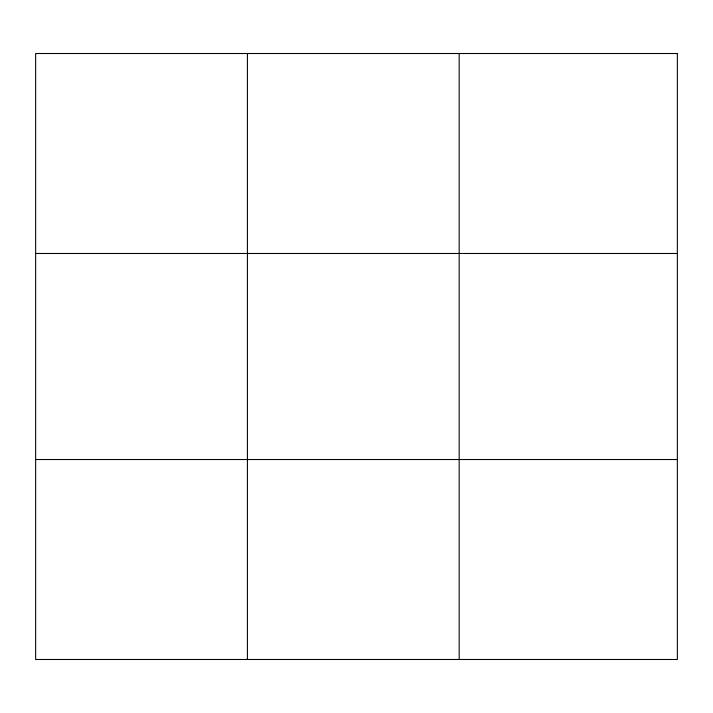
<?xml version="1.0" encoding="UTF-8"?>
<svg xmlns="http://www.w3.org/2000/svg" width="713" height="713" viewBox="0 0 713 713"><rect width="100%" height="100%" fill="white"/><g stroke="black" fill="none" stroke-linecap="round" stroke-linejoin="round"><path stroke-width="1.07" d="M247.411 659.489L247.411 53.511M459.172 659.489L459.172 53.511M35.65 253.48L677.35 253.48M35.65 459.52L677.35 459.52M677.35 53.511L35.65 53.511L35.65 659.489L677.35 659.489L677.35 53.511"/></g></svg>
